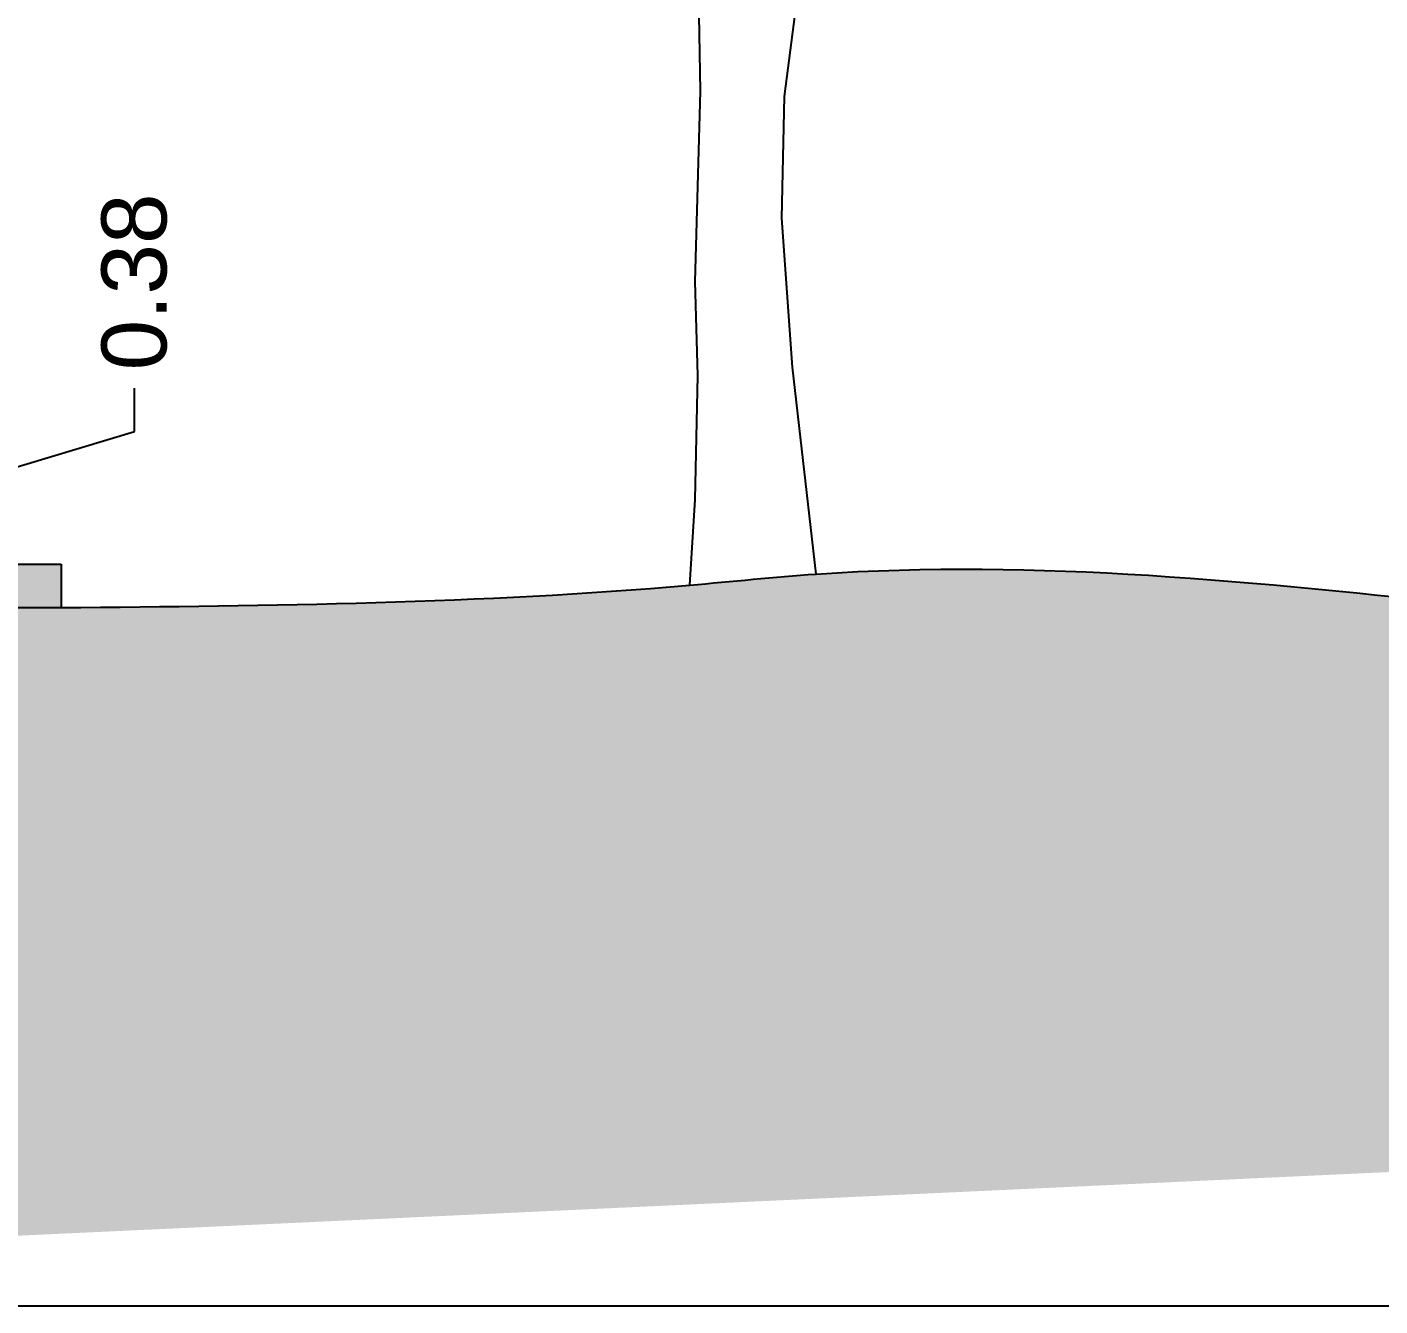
# Model space of a CAD drawing. Header units: metres. Extents: x 258817 to 259192, y 1878716 to 1878911.
# Drawn here: x 258999.935 to 259003.053, y 1878808.003 to 1878810.95 of the extents above; entities that cross this region are included whole.
import ezdxf

# ---------------------------------------------------------------- set-up
doc = ezdxf.new("R2010")
doc.units = ezdxf.units.M
doc.header["$MEASUREMENT"] = 0
doc.linetypes.add('0', pattern=[0])
doc.layers.add('Vistas', color=7, linetype='Continuous')
doc.styles.get("Standard").update_dxf_attribs({"font": 'arial.ttf'})
doc.dimstyles.new('JPcotas75', dxfattribs={"dimtxt": 0.15, "dimasz": 0.1, "dimexe": 0.08, "dimexo": 0.05, "dimgap": 0.05, "dimtad": 0, "dimzin": 1, "dimdsep": 46, "dimtxsty": 'Standard', "dimblk": 'ARCHTICK', "dimcen": 2.5, "dimdle": 0.08, "dimclrd": 1, "dimclre": 1, "dimclrt": 2, "dimadec": 0, "dimazin": 0, "dimtfac": 1, "dimtmove": 1, "dimatfit": 2, "dimfxl": 1.25, "dimarcsym": 0})

# ---------------------------------------------------------------- blocks, each defined once
blk = doc.blocks.new('ar25-25')
at = {"linetype": '0'}
for p, q in [((37524.5, 1678.8), (37515.9, 2206.5)), ((37802.5, 1660.6), (37872, 2197.4)), ((37507.2, 1050.9), (37524.5, 1678.8)), ((37793.8, 1260.2), (37802.5, 1660.6)), ((37828.6, 768.8), (37793.8, 1260.2)), ((37515.9, 741.5), (37507.2, 1050.9)), ((37906.7, 86.4), (37828.6, 768.8)), ((37507.2, 332), (37515.9, 741.5)), ((37489.8, 50), (37507.2, 332))]:
    blk.add_line(p, q, dxfattribs=at)
blk = doc.blocks.new('_ArchTick')
at = {"color": 0, "linetype": 'ByBlock', "const_width": 0.15}
blk.add_lwpolyline([(-0.5, -0.5), (0.5, 0.5)], dxfattribs=at)
blk = doc.blocks.new('*D431')
at = {"layer": 'Defpoints', "color": 0, "transparency": 16777216}
for p in [(258999.4036, 1878810.0923), (258999.4036, 1878809.7123), (258999.7973, 1878809.7123)]:
    blk.add_point(p, dxfattribs=at)
at = {"layer": 'Vistas', "color": 1, "lineweight": -2, "transparency": 16777216}
for p, q in [((258999.7973, 1878810.1723), (258999.7973, 1878809.6323)), ((259000.1822, 1878810.0178), (259000.1822, 1878810.1178)), ((258999.4536, 1878810.0923), (258999.8773, 1878810.0923)), ((258999.7973, 1878809.9023), (259000.1822, 1878810.0178)), ((258999.4536, 1878809.7123), (258999.8773, 1878809.7123))]:
    blk.add_line(p, q, dxfattribs=at)
at = {"layer": 'Vistas', "color": 1, "lineweight": -2, "transparency": 16777216, "xscale": 0.1, "yscale": 0.1, "zscale": 0.1}
for p, rotation in [((258999.7973, 1878810.0923), 90), ((258999.7973, 1878809.7123), 270)]:
    blk.add_blockref('_ArchTick', p, dxfattribs=dict(at, rotation=rotation))
at = {"layer": 'Vistas', "color": 2, "transparency": 16777216, "insert": (259000.1822, 1878810.3628), "char_height": 0.15, "attachment_point": 5, "rotation": 90}
blk.add_mtext('0.38', dxfattribs=at)

msp = doc.modelspace()

# ---------------------------------------------------------------- hatches: boundary and pattern name
at = {"layer": 'Vistas'}
h = msp.add_hatch(dxfattribs=at)
h.set_pattern_fill('EARTH', color=256)
edge = h.paths.add_edge_path()
edge.add_spline(control_points=[(258998.06868, 1878809.61231), (258997.66819, 1878809.62228), (258997.11979, 1878809.63593), (258996.57307, 1878809.67928), (258996.42562, 1878809.69098)], knot_values=[0, 0, 0, 0, 1.2014582, 1.6451542, 1.6451542, 1.6451542, 1.6451542], degree=3, periodic=0)
edge.add_spline(control_points=[(258998.06868, 1878809.61231), (258998.717, 1878809.61231), (258999.36532, 1878809.61231), (259000.01363, 1878809.61231), (259000.49728, 1878809.61704), (259001.07848, 1878809.62272), (259002.67619, 1878809.78866), (259003.89957, 1878809.44351), (259005.65732, 1878809.62557), (259014.74533, 1878809.53346), (259023.73748, 1878809.59938), (259032.12381, 1878809.61244), (259032.19555, 1878809.61187), (259032.29164, 1878809.61421), (259032.42901, 1878809.62817), (259032.62013, 1878809.64377), (259032.7726, 1878809.70817), (259033.01737, 1878809.70345), (259033.43023, 1878809.7015), (259033.82259, 1878809.73392), (259034.06379, 1878809.75385)], knot_values=[0, 0, 0, 0, 1, 1, 1, 2.4498074, 2.7422815, 5.8138454, 6.1063195, 8.038155, 33.038155, 33.1170765, 33.1968501, 33.2533997, 33.4052856, 33.6111334, 33.8267712, 33.8877775, 34.3422812, 35.0674593, 35.0674593, 35.0674593, 35.0674593], weights=[1, 1, 1, 1, 1, 1, 1, 1, 1, 1, 1, 1, 1, 1, 1, 1, 1, 1, 1, 1, 1], degree=3, periodic=0)
edge.add_line((259034.11389, 1878808.00319), (259034.11389, 1878809.75174))
edge.add_line((258996.42562, 1878808.00319), (259034.11389, 1878808.00319))
edge.add_line((258996.42562, 1878809.69098), (258996.42562, 1878808.00319))
h = msp.add_hatch(color=256, dxfattribs=at)
h.dxf.hatch_style = 1
h.paths.add_polyline_path([(259000.01363, 1878809.71231), (258998.06868, 1878809.71231), (258998.06868, 1878809.61231), (259000.01363, 1878809.61231)])
h.paths.add_polyline_path([(259009.1046, 1878809.71231), (259007.0446, 1878809.71231), (259007.0446, 1878809.61231), (259009.1046, 1878809.61231)])
h.paths.add_polyline_path([(259010.0046, 1878809.71231), (259009.1046, 1878809.71231), (259009.1046, 1878809.61231), (259010.0046, 1878809.61231)])
h.paths.add_polyline_path([(259011.9146, 1878809.71231), (259010.0046, 1878809.71231), (259010.0046, 1878809.61231), (259011.9146, 1878809.61231)])
h.paths.add_polyline_path([(259032.0446, 1878809.71231), (259011.9146, 1878809.71231), (259011.9146, 1878809.61231), (259032.0446, 1878809.61231)])

# ---------------------------------------------------------------- linework, layer by layer
for p, q in [((258998.06868, 1878809.71231), (259000.01363, 1878809.71231)), ((259000.01363, 1878809.71231), (259000.01363, 1878809.61231)), ((258998.06868, 1878809.61231), (259000.01363, 1878809.61231)), ((258996.42562, 1878808.00319), (259034.11389, 1878808.00319))]:
    msp.add_line(p, q, dxfattribs=at)
msp.add_open_spline([(258998.06868, 1878809.61231), (258998.717, 1878809.61231), (258999.36532, 1878809.61231), (259000.01363, 1878809.61231), (259000.49728, 1878809.61704), (259001.07848, 1878809.62272), (259002.67619, 1878809.78866), (259003.89957, 1878809.44351), (259005.65732, 1878809.62557), (259014.74533, 1878809.53346), (259023.73748, 1878809.59938), (259032.12381, 1878809.61244), (259032.19555, 1878809.61187), (259032.29164, 1878809.61421), (259032.42901, 1878809.62817), (259032.62013, 1878809.64377), (259032.7726, 1878809.70817), (259033.01737, 1878809.70345), (259033.43023, 1878809.7015), (259033.82259, 1878809.73392), (259034.06379, 1878809.75385)], degree=3, knots=[0, 0, 0, 0, 1, 1, 1, 2.4498074, 2.7422815, 5.8138454, 6.1063195, 8.038155, 33.038155, 33.1170765, 33.1968501, 33.2533997, 33.4052856, 33.6111334, 33.8267712, 33.8877775, 34.3422812, 35.0674593, 35.0674593, 35.0674593, 35.0674593], dxfattribs=at)

# ---------------------------------------------------------------- block references
at = {"layer": 'Vistas', "xscale": 0.0006988533271810654, "yscale": 0.0006988533271810654, "zscale": 0.0006988533271810654}
msp.add_blockref('ar25-25', (258975.26264, 1878809.62924), dxfattribs=at)

# ---------------------------------------------------------------- dimensions: what is measured, and where the dimension line sits
at = {"layer": 'Vistas'}
dim = msp.add_linear_dim(base=(258999.79727, 1878809.71231), p1=(258999.40363, 1878810.09231), p2=(258999.40363, 1878809.71231), angle=90, dimstyle='JPcotas75', dxfattribs=at)
dim.commit()
dim.dimension.update_dxf_attribs({"geometry": '*D431', "text_midpoint": (259000.18218, 1878810.16779)})

doc.saveas('drawing.dxf')
